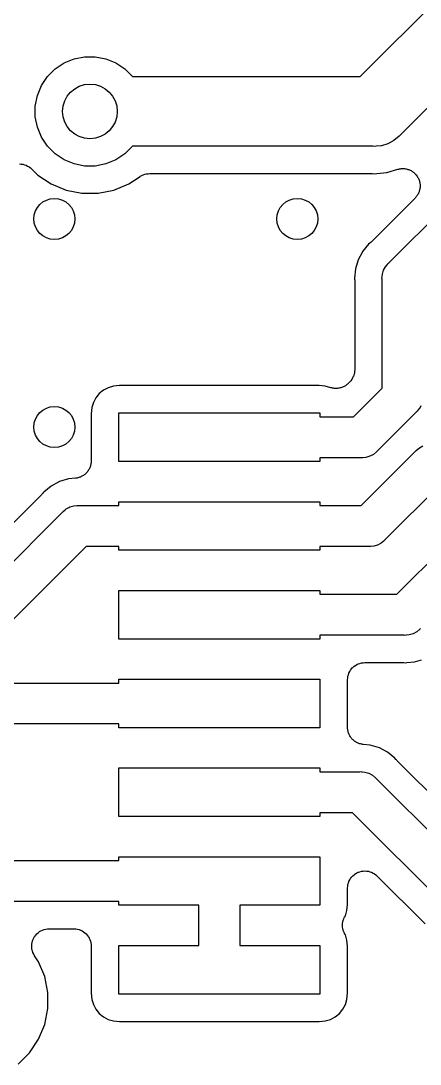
# Model space of a CAD drawing. Extents: x 5.16 to 6.06, y -3.88 to -2.24.
# Drawn here: x 5.6861 to 5.8012, y -3.3135 to -3.0126 of the extents above; entities that cross this region are included whole.
import ezdxf

# ---------------------------------------------------------------- set-up
doc = ezdxf.new("R2010")
doc.units = 0
doc.header["$MEASUREMENT"] = 0
doc.layers.add('BLACK', color=7, linetype='CONTINUOUS')

msp = doc.modelspace()

# ---------------------------------------------------------------- linework, layer by layer
at = {"layer": 'BLACK', "linetype": 'CONTINUOUS'}
for p, q in [((5.7839, -3.02867), (5.90576, -2.90681)), ((5.92255, -2.91841), (5.79551, -3.04546)), ((5.70145, -3.02357), (5.70449, -3.02296)), ((5.70449, -3.02296), (5.70759, -3.02296)), ((5.70759, -3.02296), (5.71063, -3.02357)), ((5.69381, -3.02867), (5.696, -3.02648)), ((5.696, -3.02648), (5.69858, -3.02475)), ((5.69858, -3.02475), (5.70145, -3.02357)), ((5.71063, -3.02357), (5.7135, -3.02475)), ((5.7135, -3.02475), (5.71608, -3.02648)), ((5.71608, -3.02648), (5.71827, -3.02867)), ((5.69208, -3.03125), (5.69381, -3.02867)), ((5.71827, -3.02867), (5.7839, -3.02867)), ((5.6909, -3.03412), (5.69208, -3.03125)), ((5.69029, -3.03716), (5.6909, -3.03412)), ((5.69029, -3.04026), (5.69029, -3.03716)), ((5.6909, -3.0433), (5.69029, -3.04026)), ((5.69208, -3.04617), (5.6909, -3.0433)), ((5.69381, -3.04875), (5.69208, -3.04617)), ((5.79367, -3.0471), (5.79192, -3.04803)), ((5.79519, -3.04584), (5.79367, -3.0471)), ((5.79551, -3.04546), (5.79519, -3.04584)), ((5.696, -3.05094), (5.69381, -3.04875)), ((5.71827, -3.04875), (5.71608, -3.05094)), ((5.78757, -3.04875), (5.71827, -3.04875)), ((5.78806, -3.0488), (5.78757, -3.04875)), ((5.78855, -3.04875), (5.78806, -3.0488)), ((5.79003, -3.0486), (5.78855, -3.04875)), ((5.78855, -3.04875), (5.78855, -3.04875)), ((5.79192, -3.04803), (5.79003, -3.0486)), ((5.69858, -3.05266), (5.696, -3.05094)), ((5.70145, -3.05385), (5.69858, -3.05266)), ((5.7135, -3.05266), (5.71063, -3.05385)), ((5.71608, -3.05094), (5.7135, -3.05266)), ((5.79217, -3.08242), (5.82107, -3.05352)), ((5.68574, -3.05386), (5.68622, -3.05391)), ((5.68622, -3.05391), (5.6867, -3.05395)), ((5.6867, -3.05395), (5.68671, -3.05396)), ((5.68671, -3.05396), (5.68671, -3.05396)), ((5.68671, -3.05396), (5.68717, -3.0541)), ((5.68717, -3.0541), (5.68763, -3.05424)), ((5.68763, -3.05424), (5.68764, -3.05424)), ((5.68764, -3.05424), (5.68765, -3.05425)), ((5.68765, -3.05425), (5.68807, -3.05448)), ((5.68807, -3.05448), (5.68849, -3.0547)), ((5.68849, -3.0547), (5.6885, -3.05471)), ((5.6885, -3.05471), (5.6885, -3.05471)), ((5.6885, -3.05471), (5.68887, -3.05501)), ((5.68887, -3.05501), (5.68924, -3.05532)), ((5.68924, -3.05532), (5.69098, -3.05706)), ((5.70449, -3.05446), (5.70145, -3.05385)), ((5.70759, -3.05446), (5.70449, -3.05446)), ((5.71063, -3.05385), (5.70759, -3.05446)), ((5.7887, -3.05665), (5.79157, -3.05636)), ((5.79157, -3.05636), (5.79474, -3.0554)), ((5.79474, -3.0554), (5.79481, -3.05538)), ((5.79481, -3.05538), (5.79504, -3.05534)), ((5.79504, -3.05534), (5.79527, -3.05527)), ((5.79527, -3.05527), (5.79552, -3.05525)), ((5.79552, -3.05525), (5.79577, -3.0552)), ((5.79577, -3.0552), (5.79601, -3.05521)), ((5.79601, -3.05521), (5.79625, -3.05519)), ((5.79625, -3.05519), (5.79649, -3.05521)), ((5.79649, -3.05521), (5.79674, -3.05522)), ((5.79674, -3.05522), (5.79698, -3.05527)), ((5.79698, -3.05527), (5.79722, -3.05529)), ((5.79722, -3.05529), (5.79745, -3.05537)), ((5.79745, -3.05537), (5.7977, -3.05542)), ((5.7977, -3.05542), (5.79792, -3.05551)), ((5.79792, -3.05551), (5.79815, -3.05558)), ((5.79815, -3.05558), (5.79837, -3.0557)), ((5.79837, -3.0557), (5.7986, -3.0558)), ((5.7986, -3.0558), (5.79879, -3.05594)), ((5.79879, -3.05594), (5.799, -3.05605)), ((5.799, -3.05605), (5.7992, -3.05621)), ((5.7992, -3.05621), (5.7994, -3.05635)), ((5.7994, -3.05635), (5.79957, -3.05652)), ((5.79957, -3.05652), (5.79975, -3.05668)), ((5.69098, -3.05706), (5.69485, -3.05964)), ((5.71723, -3.05964), (5.72049, -3.05746)), ((5.72049, -3.05746), (5.7205, -3.05746)), ((5.7205, -3.05746), (5.72055, -3.05743)), ((5.7205, -3.05746), (5.7205, -3.05746)), ((5.7205, -3.05746), (5.7205, -3.05746)), ((5.72055, -3.05743), (5.72096, -3.05721)), ((5.72096, -3.05721), (5.72136, -3.057)), ((5.72136, -3.057), (5.72139, -3.05699)), ((5.72139, -3.05699), (5.72141, -3.05698)), ((5.72141, -3.05698), (5.72185, -3.05685)), ((5.72185, -3.05685), (5.72229, -3.05672)), ((5.72229, -3.05672), (5.72232, -3.05671)), ((5.72232, -3.05671), (5.72235, -3.05671)), ((5.72235, -3.05671), (5.72281, -3.05667)), ((5.72281, -3.05667), (5.72327, -3.05662)), ((5.72327, -3.05662), (5.78694, -3.05662)), ((5.78694, -3.05662), (5.78701, -3.05662)), ((5.78701, -3.05662), (5.78722, -3.05665)), ((5.78722, -3.05665), (5.78743, -3.05665)), ((5.78743, -3.05665), (5.78806, -3.05671)), ((5.78806, -3.05671), (5.7887, -3.05665)), ((5.7887, -3.05665), (5.7887, -3.05665)), ((5.79975, -3.05668), (5.79991, -3.05687)), ((5.79991, -3.05687), (5.80009, -3.05705)), ((5.80009, -3.05705), (5.80022, -3.05725)), ((5.80022, -3.05725), (5.80037, -3.05743)), ((5.80037, -3.05743), (5.80048, -3.05766)), ((5.80048, -3.05766), (5.80062, -3.05786)), ((5.80062, -3.05786), (5.80071, -3.05809)), ((5.80071, -3.05809), (5.80082, -3.0583)), ((5.80082, -3.0583), (5.80089, -3.05854)), ((5.80089, -3.05854), (5.80099, -3.05877)), ((5.80099, -3.05877), (5.80103, -3.059)), ((5.80103, -3.059), (5.8011, -3.05923)), ((5.8011, -3.05923), (5.80112, -3.05948)), ((5.80112, -3.05948), (5.80117, -3.05973)), ((5.69485, -3.05964), (5.69915, -3.06142)), ((5.69915, -3.06142), (5.70371, -3.06233)), ((5.70371, -3.06233), (5.70837, -3.06233)), ((5.70837, -3.06233), (5.71293, -3.06142)), ((5.71293, -3.06142), (5.71723, -3.05964)), ((5.80059, -3.06256), (5.80046, -3.06276)), ((5.80069, -3.06233), (5.80059, -3.06256)), ((5.80081, -3.06211), (5.80069, -3.06233)), ((5.80088, -3.06188), (5.80081, -3.06211)), ((5.80097, -3.06166), (5.80088, -3.06188)), ((5.80102, -3.06141), (5.80097, -3.06166)), ((5.80109, -3.06117), (5.80102, -3.06141)), ((5.80112, -3.06094), (5.80109, -3.06117)), ((5.80117, -3.0607), (5.80112, -3.06094)), ((5.80117, -3.05973), (5.80117, -3.05997)), ((5.80117, -3.05997), (5.80119, -3.0602)), ((5.80119, -3.0602), (5.80117, -3.06045)), ((5.80117, -3.06045), (5.80117, -3.0607)), ((5.79973, -3.06372), (5.78705, -3.0764)), ((5.79988, -3.06354), (5.79973, -3.06372)), ((5.80005, -3.06337), (5.79988, -3.06354)), ((5.80019, -3.06316), (5.80005, -3.06337)), ((5.80035, -3.06297), (5.80019, -3.06316)), ((5.80046, -3.06276), (5.80035, -3.06297)), ((5.78635, -3.07701), (5.78463, -3.07911)), ((5.78668, -3.07673), (5.78635, -3.07701)), ((5.78683, -3.07658), (5.78668, -3.07673)), ((5.787, -3.07645), (5.78683, -3.07658)), ((5.78705, -3.0764), (5.787, -3.07645)), ((5.78457, -3.07921), (5.78335, -3.0815)), ((5.78463, -3.07911), (5.78457, -3.07921)), ((5.78457, -3.07921), (5.78457, -3.07921)), ((5.78335, -3.0815), (5.78256, -3.0841)), ((5.79066, -3.08453), (5.7912, -3.0835)), ((5.7912, -3.0835), (5.79176, -3.08283)), ((5.79176, -3.08283), (5.79194, -3.0826)), ((5.79176, -3.08283), (5.79176, -3.08283)), ((5.79194, -3.0826), (5.79217, -3.08242)), ((5.78256, -3.0841), (5.78229, -3.0868)), ((5.7902, -3.0868), (5.79032, -3.08564)), ((5.79032, -3.08564), (5.79066, -3.08453)), ((5.78229, -3.0868), (5.78233, -3.08723)), ((5.78233, -3.08723), (5.78234, -3.0873)), ((5.78234, -3.0873), (5.78234, -3.08751)), ((5.78234, -3.08751), (5.78236, -3.08772)), ((5.78236, -3.08772), (5.78236, -3.11321)), ((5.79023, -3.08709), (5.7902, -3.0868)), ((5.79023, -3.11855), (5.79023, -3.08709)), ((5.78231, -3.11374), (5.78226, -3.1142)), ((5.78236, -3.11328), (5.78231, -3.11374)), ((5.78236, -3.11321), (5.78236, -3.11323)), ((5.78236, -3.11323), (5.78236, -3.11323)), ((5.78236, -3.11323), (5.78236, -3.11323)), ((5.78236, -3.11323), (5.78236, -3.11328)), ((5.78089, -3.11675), (5.78048, -3.11716)), ((5.78119, -3.11639), (5.78089, -3.11675)), ((5.78148, -3.11604), (5.78119, -3.11639)), ((5.7815, -3.11601), (5.78148, -3.11604)), ((5.78151, -3.11599), (5.7815, -3.11601)), ((5.78173, -3.11559), (5.78151, -3.11599)), ((5.78195, -3.11518), (5.78173, -3.11559)), ((5.78196, -3.11516), (5.78195, -3.11518)), ((5.78197, -3.11513), (5.78196, -3.11516)), ((5.78211, -3.11469), (5.78197, -3.11513)), ((5.78225, -3.11425), (5.78211, -3.11469)), ((5.78226, -3.1142), (5.78225, -3.11423)), ((5.78225, -3.11423), (5.78225, -3.11425)), ((5.70994, -3.11911), (5.70874, -3.12009)), ((5.71131, -3.11838), (5.70994, -3.11911)), ((5.7128, -3.11792), (5.71131, -3.11838)), ((5.71458, -3.11775), (5.7128, -3.11792)), ((5.77209, -3.11775), (5.71458, -3.11775)), ((5.77388, -3.11792), (5.77209, -3.11775)), ((5.77549, -3.11841), (5.77388, -3.11792)), ((5.77571, -3.11846), (5.77549, -3.11841)), ((5.77592, -3.11852), (5.77571, -3.11846)), ((5.77619, -3.11855), (5.77592, -3.11852)), ((5.77645, -3.1186), (5.77619, -3.11855)), ((5.77667, -3.1186), (5.77645, -3.1186)), ((5.77689, -3.11863), (5.77667, -3.1186)), ((5.77716, -3.1186), (5.77689, -3.11863)), ((5.77742, -3.11861), (5.77716, -3.1186)), ((5.77764, -3.11856), (5.77742, -3.11861)), ((5.77786, -3.11854), (5.77764, -3.11856)), ((5.77812, -3.11847), (5.77786, -3.11854)), ((5.77838, -3.11842), (5.77812, -3.11847)), ((5.77859, -3.11833), (5.77838, -3.11842)), ((5.7788, -3.11827), (5.77859, -3.11833)), ((5.77904, -3.11815), (5.7788, -3.11827)), ((5.77928, -3.11805), (5.77904, -3.11815)), ((5.77947, -3.11792), (5.77928, -3.11805)), ((5.77967, -3.11782), (5.77947, -3.11792)), ((5.77988, -3.11765), (5.77967, -3.11782)), ((5.7801, -3.11751), (5.77988, -3.11765)), ((5.78026, -3.11735), (5.7801, -3.11751)), ((5.78043, -3.11721), (5.78026, -3.11735)), ((5.78048, -3.11716), (5.78043, -3.11721)), ((5.782, -3.12678), (5.79023, -3.11855)), ((5.70703, -3.12266), (5.70658, -3.12414)), ((5.70776, -3.12129), (5.70703, -3.12266)), ((5.70874, -3.12009), (5.70776, -3.12129)), ((5.70658, -3.12414), (5.7064, -3.12593)), ((5.71434, -3.13969), (5.71434, -3.12568)), ((5.71434, -3.12568), (5.77234, -3.12568)), ((5.77234, -3.12568), (5.77234, -3.12678)), ((5.80011, -3.12537), (5.78883, -3.13666)), ((5.80033, -3.12519), (5.80011, -3.12537)), ((5.80095, -3.12443), (5.80033, -3.12519)), ((5.80107, -3.12429), (5.80095, -3.12443)), ((5.80141, -3.12365), (5.80107, -3.12429)), ((5.7064, -3.12593), (5.7064, -3.13952)), ((5.77234, -3.12678), (5.782, -3.12678)), ((5.78425, -3.15237), (5.79991, -3.13671)), ((5.78774, -3.13762), (5.78672, -3.13817)), ((5.78864, -3.13688), (5.78774, -3.13762)), ((5.78883, -3.13666), (5.78864, -3.13688)), ((5.79991, -3.13671), (5.8001, -3.13648)), ((5.8001, -3.13648), (5.80065, -3.13602)), ((5.80065, -3.13602), (5.801, -3.13574)), ((5.801, -3.13574), (5.80202, -3.13519)), ((5.70623, -3.14077), (5.70618, -3.14099)), ((5.70629, -3.14056), (5.70623, -3.14077)), ((5.70632, -3.14029), (5.70629, -3.14056)), ((5.70638, -3.14004), (5.70632, -3.14029)), ((5.7064, -3.13959), (5.70638, -3.13981)), ((5.70638, -3.13981), (5.70638, -3.14004)), ((5.7064, -3.13952), (5.7064, -3.13959)), ((5.77234, -3.13969), (5.71434, -3.13969)), ((5.78416, -3.13859), (5.77234, -3.13859)), ((5.77234, -3.13859), (5.77234, -3.13969)), ((5.78444, -3.13862), (5.78416, -3.13859)), ((5.78473, -3.13859), (5.78444, -3.13862)), ((5.7856, -3.13851), (5.78473, -3.13859)), ((5.78473, -3.13859), (5.78473, -3.13859)), ((5.78672, -3.13817), (5.7856, -3.13851)), ((5.70394, -3.1438), (5.70375, -3.14393)), ((5.70414, -3.1437), (5.70394, -3.1438)), ((5.70435, -3.14353), (5.70414, -3.1437)), ((5.70456, -3.14339), (5.70435, -3.14353)), ((5.70472, -3.14323), (5.70456, -3.14339)), ((5.7049, -3.14309), (5.70472, -3.14323)), ((5.70507, -3.14289), (5.7049, -3.14309)), ((5.70526, -3.1427), (5.70507, -3.14289)), ((5.70538, -3.14251), (5.70526, -3.1427)), ((5.70553, -3.14234), (5.70538, -3.14251)), ((5.70566, -3.14211), (5.70553, -3.14234)), ((5.7058, -3.14189), (5.70566, -3.14211)), ((5.70589, -3.14168), (5.7058, -3.14189)), ((5.706, -3.14149), (5.70589, -3.14168)), ((5.70608, -3.14123), (5.706, -3.14149)), ((5.70618, -3.14099), (5.70608, -3.14123)), ((5.69484, -3.14676), (5.69274, -3.14848)), ((5.69723, -3.14548), (5.69484, -3.14676)), ((5.69983, -3.1447), (5.69723, -3.14548)), ((5.70189, -3.14449), (5.69983, -3.1447)), ((5.70211, -3.14445), (5.70189, -3.14449)), ((5.70234, -3.14443), (5.70211, -3.14445)), ((5.70259, -3.14435), (5.70234, -3.14443)), ((5.70285, -3.1443), (5.70259, -3.14435)), ((5.70306, -3.14422), (5.70285, -3.1443)), ((5.70328, -3.14415), (5.70306, -3.14422)), ((5.70351, -3.14403), (5.70328, -3.14415)), ((5.70375, -3.14393), (5.70351, -3.14403)), ((5.80674, -3.14658), (5.79107, -3.16225)), ((5.69213, -3.14918), (5.67269, -3.16862)), ((5.69227, -3.14902), (5.69213, -3.14918)), ((5.69242, -3.14887), (5.69227, -3.14902)), ((5.69246, -3.14882), (5.69242, -3.14887)), ((5.69274, -3.14848), (5.69246, -3.14882)), ((5.69993, -3.15297), (5.70026, -3.15279)), ((5.70026, -3.15279), (5.70137, -3.15246)), ((5.70137, -3.15246), (5.70224, -3.15237)), ((5.70224, -3.15237), (5.70253, -3.15234)), ((5.70224, -3.15237), (5.70224, -3.15237)), ((5.70253, -3.15234), (5.70282, -3.15237)), ((5.70282, -3.15237), (5.71434, -3.15237)), ((5.71434, -3.15237), (5.71434, -3.15128)), ((5.71434, -3.15128), (5.77234, -3.15128)), ((5.77234, -3.15128), (5.77234, -3.15237)), ((5.77234, -3.15237), (5.78425, -3.15237)), ((5.67449, -3.17796), (5.69815, -3.1543)), ((5.69815, -3.1543), (5.69833, -3.15408)), ((5.69833, -3.15408), (5.69889, -3.15362)), ((5.69889, -3.15362), (5.69923, -3.15334)), ((5.69923, -3.15334), (5.69993, -3.15297)), ((5.70497, -3.16418), (5.68132, -3.18784)), ((5.71434, -3.16418), (5.70497, -3.16418)), ((5.71434, -3.16528), (5.71434, -3.16418)), ((5.7864, -3.16418), (5.77234, -3.16418)), ((5.77234, -3.16418), (5.77234, -3.16528)), ((5.78669, -3.16421), (5.7864, -3.16418)), ((5.78698, -3.16418), (5.78669, -3.16421)), ((5.78785, -3.1641), (5.78698, -3.16418)), ((5.78698, -3.16418), (5.78698, -3.16418)), ((5.78896, -3.16376), (5.78785, -3.1641)), ((5.78999, -3.16321), (5.78896, -3.16376)), ((5.79089, -3.16247), (5.78999, -3.16321)), ((5.79107, -3.16225), (5.79089, -3.16247)), ((5.79448, -3.17796), (5.8092, -3.16324)), ((5.77234, -3.16528), (5.71434, -3.16528)), ((5.71434, -3.19087), (5.71434, -3.17687)), ((5.71434, -3.17687), (5.77234, -3.17687)), ((5.77234, -3.17687), (5.77234, -3.17796)), ((5.77234, -3.17796), (5.79448, -3.17796)), ((5.80022, -3.1888), (5.79919, -3.18935)), ((5.80112, -3.18806), (5.80022, -3.1888)), ((5.8013, -3.18784), (5.80112, -3.18806)), ((5.77234, -3.19087), (5.71434, -3.19087)), ((5.79663, -3.18977), (5.77234, -3.18977)), ((5.77234, -3.18977), (5.77234, -3.19087)), ((5.79692, -3.1898), (5.79663, -3.18977)), ((5.79721, -3.18977), (5.79692, -3.1898)), ((5.79808, -3.18969), (5.79721, -3.18977)), ((5.79721, -3.18977), (5.79721, -3.18977)), ((5.79919, -3.18935), (5.79808, -3.18969)), ((5.7834, -3.19801), (5.78385, -3.19788)), ((5.78385, -3.19788), (5.7843, -3.19774)), ((5.7843, -3.19774), (5.78432, -3.19774)), ((5.78432, -3.19774), (5.78434, -3.19773)), ((5.78434, -3.19773), (5.78481, -3.19769)), ((5.78481, -3.19769), (5.78528, -3.19765)), ((5.78528, -3.19765), (5.796, -3.19765)), ((5.796, -3.19765), (5.79607, -3.19765)), ((5.79607, -3.19765), (5.79628, -3.19767)), ((5.79628, -3.19767), (5.79649, -3.19767)), ((5.79649, -3.19767), (5.79692, -3.19771)), ((5.79692, -3.19771), (5.79735, -3.19767)), ((5.79735, -3.19767), (5.79736, -3.19767)), ((5.79736, -3.19767), (5.79962, -3.19745)), ((5.79962, -3.19745), (5.80162, -3.19684)), ((5.78053, -3.20116), (5.78067, -3.20071)), ((5.78067, -3.20069), (5.78068, -3.20068)), ((5.78067, -3.20071), (5.78067, -3.20069)), ((5.78068, -3.20068), (5.78091, -3.20026)), ((5.78091, -3.20026), (5.78113, -3.19985)), ((5.78113, -3.19985), (5.78114, -3.19984)), ((5.78114, -3.19984), (5.78115, -3.19982)), ((5.78115, -3.19982), (5.78145, -3.19946)), ((5.78145, -3.19946), (5.78175, -3.1991)), ((5.78175, -3.1991), (5.78177, -3.19909)), ((5.78177, -3.19909), (5.78178, -3.19907)), ((5.78178, -3.19907), (5.78214, -3.19878)), ((5.78214, -3.19878), (5.78251, -3.19848)), ((5.78251, -3.19848), (5.78252, -3.19847)), ((5.78252, -3.19847), (5.78254, -3.19846)), ((5.78254, -3.19846), (5.78295, -3.19824)), ((5.78295, -3.19824), (5.78337, -3.19802)), ((5.78337, -3.19802), (5.78339, -3.19802)), ((5.78339, -3.19802), (5.7834, -3.19801)), ((5.66638, -3.20355), (5.71434, -3.20355)), ((5.71434, -3.20355), (5.71434, -3.20246)), ((5.71434, -3.20246), (5.77234, -3.20246)), ((5.77234, -3.20246), (5.77234, -3.21646)), ((5.78028, -3.20258), (5.78033, -3.20211)), ((5.78028, -3.20261), (5.78028, -3.20258)), ((5.78028, -3.20265), (5.78028, -3.20261)), ((5.78028, -3.20261), (5.78028, -3.20261)), ((5.78028, -3.20261), (5.78028, -3.20261)), ((5.78028, -3.21629), (5.78028, -3.20265)), ((5.78033, -3.20211), (5.78038, -3.20164)), ((5.78038, -3.20161), (5.78053, -3.20116)), ((5.78038, -3.20162), (5.78038, -3.20161)), ((5.78038, -3.20164), (5.78038, -3.20162)), ((5.71434, -3.21536), (5.66853, -3.21536)), ((5.71434, -3.21646), (5.71434, -3.21536)), ((5.77234, -3.21646), (5.71434, -3.21646)), ((5.7803, -3.21651), (5.78028, -3.21629)), ((5.7803, -3.21674), (5.7803, -3.21651)), ((5.78034, -3.217), (5.7803, -3.21674)), ((5.78037, -3.21726), (5.78034, -3.217)), ((5.78044, -3.21748), (5.78037, -3.21726)), ((5.78048, -3.2177), (5.78044, -3.21748)), ((5.78058, -3.21794), (5.78048, -3.2177)), ((5.78065, -3.21819), (5.78058, -3.21794)), ((5.78076, -3.21839), (5.78065, -3.21819)), ((5.78084, -3.2186), (5.78076, -3.21839)), ((5.78099, -3.21882), (5.78084, -3.2186)), ((5.78111, -3.21905), (5.78099, -3.21882)), ((5.78125, -3.21923), (5.78111, -3.21905)), ((5.78138, -3.21942), (5.78125, -3.21923)), ((5.78156, -3.21961), (5.78138, -3.21942)), ((5.78173, -3.21981), (5.78156, -3.21961)), ((5.7819, -3.21996), (5.78173, -3.21981)), ((5.78206, -3.22012), (5.7819, -3.21996)), ((5.78228, -3.22027), (5.78206, -3.22012)), ((5.78248, -3.22043), (5.78228, -3.22027)), ((5.78268, -3.22054), (5.78248, -3.22043)), ((5.78286, -3.22067), (5.78268, -3.22054)), ((5.78311, -3.22077), (5.78286, -3.22067)), ((5.78334, -3.2209), (5.78311, -3.22077)), ((5.78355, -3.22096), (5.78334, -3.2209)), ((5.78376, -3.22105), (5.78355, -3.22096)), ((5.78402, -3.22111), (5.78376, -3.22105)), ((5.78427, -3.22119), (5.78402, -3.22111)), ((5.78449, -3.22121), (5.78427, -3.22119)), ((5.78472, -3.22126), (5.78449, -3.22121)), ((5.78479, -3.22126), (5.78472, -3.22126)), ((5.78685, -3.22147), (5.78479, -3.22126)), ((5.78945, -3.22226), (5.78685, -3.22147)), ((5.79184, -3.22353), (5.78945, -3.22226)), ((5.79394, -3.22526), (5.79184, -3.22353)), ((5.71434, -3.24205), (5.71434, -3.22805)), ((5.71434, -3.22805), (5.77234, -3.22805)), ((5.77234, -3.22805), (5.77234, -3.22914)), ((5.79422, -3.22559), (5.79394, -3.22526)), ((5.79437, -3.22574), (5.79422, -3.22559)), ((5.7945, -3.22591), (5.79437, -3.22574)), ((5.79455, -3.22596), (5.7945, -3.22591)), ((5.81725, -3.24866), (5.79455, -3.22596)), ((5.77234, -3.22914), (5.78386, -3.22914)), ((5.78386, -3.22914), (5.78415, -3.22911)), ((5.78415, -3.22911), (5.78444, -3.22914)), ((5.78444, -3.22914), (5.78444, -3.22914)), ((5.78444, -3.22914), (5.78531, -3.22923)), ((5.78531, -3.22923), (5.78642, -3.22956)), ((5.78642, -3.22956), (5.78745, -3.23011)), ((5.78745, -3.23011), (5.78835, -3.23085)), ((5.78835, -3.23085), (5.78853, -3.23108)), ((5.78853, -3.23108), (5.81545, -3.258)), ((5.77234, -3.24205), (5.71434, -3.24205)), ((5.7817, -3.24095), (5.77234, -3.24095)), ((5.77234, -3.24095), (5.77234, -3.24205)), ((5.80863, -3.26788), (5.7817, -3.24095)), ((5.66272, -3.25473), (5.71434, -3.25473)), ((5.71434, -3.25473), (5.71434, -3.25364)), ((5.71434, -3.25364), (5.77234, -3.25364)), ((5.77234, -3.25364), (5.77234, -3.26764)), ((5.78296, -3.25833), (5.78339, -3.2581)), ((5.78339, -3.2581), (5.7834, -3.25809)), ((5.78339, -3.2581), (5.78339, -3.2581)), ((5.7834, -3.25809), (5.78386, -3.25796)), ((5.78386, -3.25796), (5.78432, -3.25782)), ((5.78432, -3.25782), (5.78433, -3.25782)), ((5.78433, -3.25782), (5.78434, -3.25782)), ((5.78434, -3.25782), (5.78482, -3.25778)), ((5.78482, -3.25778), (5.78529, -3.25773)), ((5.78529, -3.25773), (5.7853, -3.25773)), ((5.7853, -3.25773), (5.78531, -3.25773)), ((5.78531, -3.25773), (5.78579, -3.25778)), ((5.78579, -3.25778), (5.78626, -3.25783)), ((5.78626, -3.25783), (5.78627, -3.25783)), ((5.78627, -3.25783), (5.78628, -3.25783)), ((5.78628, -3.25783), (5.78674, -3.25798)), ((5.78674, -3.25798), (5.7872, -3.25811)), ((5.7872, -3.25811), (5.7872, -3.25812)), ((5.7872, -3.25812), (5.78721, -3.25812)), ((5.78721, -3.25812), (5.78764, -3.25835)), ((5.78053, -3.26123), (5.78067, -3.26078)), ((5.78067, -3.26078), (5.78068, -3.26077)), ((5.78068, -3.26076), (5.78091, -3.26034)), ((5.78068, -3.26077), (5.78068, -3.26076)), ((5.78091, -3.26034), (5.78114, -3.25992)), ((5.78114, -3.25992), (5.78115, -3.25991)), ((5.78115, -3.25991), (5.78146, -3.25954)), ((5.78115, -3.25991), (5.78115, -3.25991)), ((5.78146, -3.25954), (5.78176, -3.25917)), ((5.78176, -3.25917), (5.78177, -3.25916)), ((5.78177, -3.25916), (5.78178, -3.25916)), ((5.78178, -3.25916), (5.78215, -3.25886)), ((5.78215, -3.25886), (5.78252, -3.25856)), ((5.78252, -3.25856), (5.78253, -3.25855)), ((5.78253, -3.25855), (5.78254, -3.25855)), ((5.78254, -3.25855), (5.78296, -3.25833)), ((5.78764, -3.25835), (5.78806, -3.25858)), ((5.78806, -3.25858), (5.78806, -3.25858)), ((5.78806, -3.25858), (5.78807, -3.25859)), ((5.78807, -3.25859), (5.78844, -3.25889)), ((5.78844, -3.25889), (5.78881, -3.2592)), ((5.78881, -3.2592), (5.80261, -3.273)), ((5.78028, -3.26266), (5.78033, -3.26217)), ((5.78028, -3.26268), (5.78028, -3.26266)), ((5.78028, -3.26273), (5.78028, -3.26268)), ((5.78028, -3.26268), (5.78028, -3.26268)), ((5.78028, -3.26268), (5.78028, -3.26268)), ((5.78028, -3.26739), (5.78028, -3.26273)), ((5.78033, -3.26217), (5.78038, -3.26171)), ((5.78038, -3.26169), (5.78053, -3.26123)), ((5.78038, -3.2617), (5.78038, -3.26169)), ((5.78038, -3.26171), (5.78038, -3.2617)), ((5.71434, -3.26654), (5.66351, -3.26654)), ((5.71434, -3.26764), (5.71434, -3.26654)), ((5.73743, -3.26764), (5.71434, -3.26764)), ((5.73743, -3.27923), (5.73743, -3.26764)), ((5.77234, -3.26764), (5.74924, -3.26764)), ((5.74924, -3.26764), (5.74924, -3.27923)), ((5.77965, -3.27067), (5.7801, -3.26918)), ((5.7801, -3.26918), (5.78028, -3.26739)), ((5.77886, -3.27293), (5.77887, -3.27291)), ((5.77886, -3.2734), (5.77886, -3.27293)), ((5.77887, -3.27289), (5.77896, -3.27243)), ((5.77887, -3.27291), (5.77887, -3.27289)), ((5.77896, -3.27243), (5.77906, -3.27198)), ((5.77906, -3.27196), (5.77907, -3.27193)), ((5.77906, -3.27198), (5.77906, -3.27196)), ((5.77907, -3.27193), (5.77925, -3.2715)), ((5.77925, -3.2715), (5.77943, -3.27108)), ((5.77943, -3.27108), (5.77965, -3.27067)), ((5.69042, -3.27624), (5.69073, -3.27587)), ((5.69073, -3.27586), (5.69074, -3.27585)), ((5.69073, -3.27587), (5.69073, -3.27586)), ((5.69074, -3.27585), (5.69111, -3.27556)), ((5.69111, -3.27556), (5.69148, -3.27525)), ((5.69148, -3.27525), (5.69149, -3.27525)), ((5.69149, -3.27525), (5.6915, -3.27524)), ((5.6915, -3.27524), (5.69192, -3.27502)), ((5.69192, -3.27502), (5.69234, -3.27479)), ((5.69234, -3.27479), (5.69235, -3.27479)), ((5.69235, -3.27479), (5.69236, -3.27479)), ((5.69236, -3.27479), (5.69283, -3.27465)), ((5.69283, -3.27465), (5.69328, -3.27451)), ((5.69328, -3.27451), (5.69329, -3.27451)), ((5.69329, -3.27451), (5.6933, -3.27451)), ((5.6933, -3.27451), (5.69378, -3.27446)), ((5.69378, -3.27446), (5.69425, -3.27442)), ((5.69425, -3.27442), (5.7014, -3.27442)), ((5.7014, -3.27442), (5.70144, -3.27442)), ((5.70144, -3.27442), (5.70144, -3.27442)), ((5.70144, -3.27442), (5.70144, -3.27442)), ((5.70144, -3.27442), (5.70147, -3.27442)), ((5.70147, -3.27442), (5.70194, -3.27447)), ((5.70194, -3.27447), (5.70241, -3.27452)), ((5.70241, -3.27452), (5.70242, -3.27452)), ((5.70242, -3.27452), (5.70244, -3.27453)), ((5.70244, -3.27453), (5.70289, -3.27467)), ((5.70289, -3.27467), (5.70334, -3.27481)), ((5.70334, -3.27481), (5.70336, -3.27482)), ((5.70336, -3.27482), (5.70337, -3.27482)), ((5.70337, -3.27482), (5.70378, -3.27505)), ((5.70378, -3.27505), (5.7042, -3.27527)), ((5.7042, -3.27527), (5.70421, -3.27528)), ((5.70421, -3.27528), (5.70423, -3.27529)), ((5.70423, -3.27529), (5.70459, -3.27559)), ((5.70459, -3.27559), (5.70495, -3.27589)), ((5.70495, -3.27589), (5.70496, -3.27591)), ((5.70496, -3.27591), (5.70498, -3.27592)), ((5.70498, -3.27592), (5.70527, -3.27628)), ((5.77886, -3.27386), (5.77886, -3.2734)), ((5.77886, -3.27389), (5.77886, -3.27386)), ((5.77886, -3.27391), (5.77886, -3.27389)), ((5.77895, -3.27437), (5.77886, -3.27391)), ((5.77904, -3.27482), (5.77895, -3.27437)), ((5.77904, -3.27484), (5.77904, -3.27482)), ((5.77905, -3.27487), (5.77904, -3.27484)), ((5.77922, -3.2753), (5.77905, -3.27487)), ((5.7794, -3.27573), (5.77922, -3.2753)), ((5.77942, -3.27577), (5.7794, -3.27573)), ((5.77943, -3.27579), (5.77942, -3.27577)), ((5.77942, -3.27577), (5.77942, -3.27577)), ((5.77942, -3.27577), (5.77942, -3.27577)), ((5.77965, -3.2762), (5.77943, -3.27579)), ((5.7801, -3.27768), (5.77965, -3.2762)), ((5.68925, -3.27936), (5.6893, -3.27889)), ((5.6893, -3.27889), (5.68935, -3.27841)), ((5.68935, -3.2784), (5.68936, -3.27839)), ((5.68935, -3.27841), (5.68935, -3.2784)), ((5.68936, -3.27839), (5.6895, -3.27793)), ((5.6895, -3.27793), (5.68964, -3.27748)), ((5.68964, -3.27748), (5.68965, -3.27747)), ((5.68965, -3.27746), (5.68988, -3.27704)), ((5.68965, -3.27747), (5.68965, -3.27746)), ((5.68988, -3.27704), (5.6901, -3.27662)), ((5.6901, -3.27662), (5.69011, -3.27661)), ((5.69011, -3.27661), (5.69012, -3.2766)), ((5.69012, -3.2766), (5.69042, -3.27624)), ((5.70527, -3.27628), (5.70557, -3.27665)), ((5.70557, -3.27665), (5.70558, -3.27667)), ((5.70558, -3.27667), (5.70559, -3.27668)), ((5.70559, -3.27668), (5.7058, -3.2771)), ((5.7058, -3.2771), (5.70603, -3.27751)), ((5.70603, -3.27751), (5.70603, -3.27753)), ((5.70603, -3.27753), (5.70604, -3.27754)), ((5.70604, -3.27754), (5.70617, -3.27799)), ((5.70617, -3.27799), (5.70631, -3.27845)), ((5.70631, -3.27845), (5.70631, -3.27846)), ((5.70631, -3.27846), (5.70631, -3.27848)), ((5.70631, -3.27848), (5.70636, -3.27895)), ((5.70636, -3.27895), (5.7064, -3.27942)), ((5.78028, -3.27947), (5.7801, -3.27768)), ((5.68925, -3.27937), (5.68925, -3.27936)), ((5.68925, -3.27938), (5.68925, -3.27937)), ((5.68929, -3.27986), (5.68925, -3.27938)), ((5.68933, -3.28033), (5.68929, -3.27986)), ((5.68934, -3.28034), (5.68933, -3.28033)), ((5.68934, -3.28035), (5.68934, -3.28034)), ((5.68947, -3.28081), (5.68934, -3.28035)), ((5.68961, -3.28127), (5.68947, -3.28081)), ((5.68961, -3.28128), (5.68961, -3.28127)), ((5.68961, -3.28129), (5.68961, -3.28128)), ((5.68983, -3.28171), (5.68961, -3.28129)), ((5.69005, -3.28214), (5.68983, -3.28171)), ((5.69007, -3.28215), (5.69005, -3.28214)), ((5.69007, -3.28216), (5.69007, -3.28215)), ((5.69009, -3.2822), (5.69007, -3.28216)), ((5.69007, -3.28216), (5.69007, -3.28216)), ((5.69124, -3.28391), (5.69009, -3.2822)), ((5.7064, -3.27942), (5.7064, -3.29298)), ((5.71434, -3.29323), (5.71434, -3.27923)), ((5.71434, -3.27923), (5.73743, -3.27923)), ((5.74924, -3.27923), (5.77234, -3.27923)), ((5.77234, -3.27923), (5.77234, -3.29323)), ((5.78028, -3.29298), (5.78028, -3.27947)), ((5.69302, -3.28821), (5.69124, -3.28391)), ((5.69393, -3.29277), (5.69302, -3.28821)), ((5.69393, -3.29743), (5.69393, -3.29277)), ((5.7064, -3.29298), (5.70658, -3.29477)), ((5.77234, -3.29323), (5.71434, -3.29323)), ((5.7801, -3.29477), (5.78028, -3.29298)), ((5.70658, -3.29477), (5.70703, -3.29626)), ((5.70703, -3.29626), (5.70776, -3.29762)), ((5.77892, -3.29762), (5.77965, -3.29626)), ((5.77965, -3.29626), (5.7801, -3.29477)), ((5.69302, -3.30199), (5.69393, -3.29743)), ((5.70776, -3.29762), (5.70874, -3.29882)), ((5.70874, -3.29882), (5.70994, -3.29981)), ((5.70994, -3.29981), (5.71131, -3.30054)), ((5.77537, -3.30054), (5.77673, -3.29981)), ((5.77673, -3.29981), (5.77793, -3.29882)), ((5.77793, -3.29882), (5.77892, -3.29762)), ((5.69124, -3.30629), (5.69302, -3.30199)), ((5.71131, -3.30054), (5.7128, -3.30099)), ((5.7128, -3.30099), (5.71458, -3.30116)), ((5.71458, -3.30116), (5.77209, -3.30116)), ((5.77209, -3.30116), (5.77388, -3.30099)), ((5.77388, -3.30099), (5.77537, -3.30054)), ((5.68865, -3.31016), (5.69124, -3.30629)), ((5.68536, -3.31345), (5.68865, -3.31016))]:
    msp.add_line(p, q, dxfattribs=at)
at = {"layer": 'BLACK'}
for centre, radius in [((5.70604, -3.03871), 0.00787), ((5.6958, -3.06973), 0.00591), ((5.7658, -3.06973), 0.00591), ((5.6958, -3.12973), 0.00591)]:
    msp.add_circle(centre, radius, dxfattribs=at)

doc.saveas('drawing.dxf')
